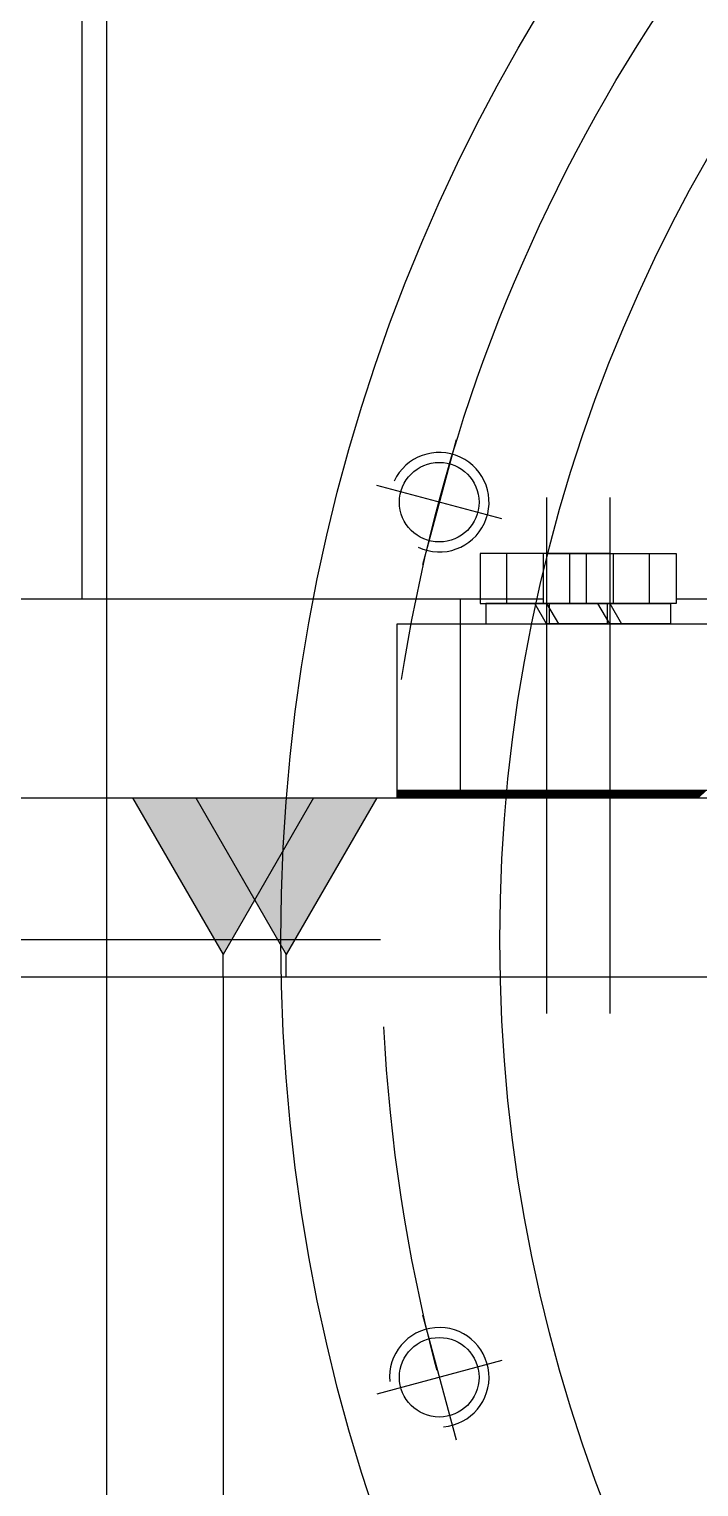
# Model space of a CAD drawing. Header units: millimetres. Extents: x 0 to 14700, y -398 to 10395.
# Drawn here: x 2652.9 to 2787.5, y 5391.3 to 5684.3 of the extents above; entities that cross this region are included whole.
import ezdxf

# ---------------------------------------------------------------- set-up
doc = ezdxf.new("R2010")
doc.units = ezdxf.units.MM
doc.header["$LTSCALE"] = 350
doc.linetypes.add('G', pattern=[2, 1.25, -0.25, 0.25, -0.25])
doc.linetypes.add('K', pattern=[2.5, 1.25, -0.25, 0.25, -0.25, 0.25, -0.25])
for name, color, linetype in [('01', 7, 'Continuous'), ('02', 1, 'Continuous'), ('05', 142, 'G'), ('07', 6, 'K')]:
    doc.layers.add(name, color=color, linetype=linetype)

# ---------------------------------------------------------------- blocks, each defined once
blk = doc.blocks.new('*U28', base_point=(11625.78, 546.31))
at = {"layer": '01'}
blk.add_circle((11625.78, 546.31), 8, dxfattribs=at)
at = {"layer": '02'}
blk.add_arc((11625.78, 546.31), 10, 260, 170, dxfattribs=at)
at = {"layer": '05'}
for p, q in [((11625.78, 559.31), (11625.78, 533.31)), ((11638.78, 546.31), (11612.78, 546.31))]:
    blk.add_line(p, q, dxfattribs=at)
blk = doc.blocks.new('A$C36681D4F')
at = {"layer": '01', "ltscale": 0.8}
blk.add_line((105.13, 527.29), (105.13, 1038.29), dxfattribs=at)
for radius in [360, 316]:
    blk.add_circle((500.15, 771.79), radius, dxfattribs=at)
at = {"layer": '05', "ltscale": 0.8}
blk.add_line((1140.15, 771.79), (0, 771.79), dxfattribs=at)
blk.add_circle((500.15, 771.79), 339.75, dxfattribs=at)
for p, rotation in [((171.97, 859.73), 345.0000000000056), ((171.97, 683.86), 14.99999999999445)]:
    blk.add_blockref('*U28', p, dxfattribs=dict(at, rotation=rotation))
blk = doc.blocks.new('EFSDFF')
at = {"layer": '07', "color": 6, "linetype": 'K'}
blk.add_circle((19187.41, 25190.62), 576.83, dxfattribs=at)
blk = doc.blocks.new('rtrtrt')
at = {"layer": '07', "linetype": 'K'}
blk.add_hatch(color=6, dxfattribs=at).paths.add_polyline_path([(7328.22, 22017.45), (7346.41, 22048.95), (7310.03, 22048.95)])
at = {"layer": '07', "color": 6, "linetype": 'K', "ltscale": 0.8}
for p, q in [((7393.22, 22109.34), (7393.22, 22005.62)), ((7393.22, 22098.05), (7379.85, 22098.05)), ((7379.85, 22098.05), (7379.85, 22088.05)), ((7385.22, 22088.05), (7385.22, 22098.05)), ((7393.22, 22098.05), (7406.6, 22098.05)), ((7401.22, 22088.05), (7401.22, 22098.05)), ((7406.6, 22098.05), (7406.6, 22088.05)), ((7393.22, 22090.15), (7393.22, 22081.85)), ((7379.85, 22088.05), (7393.22, 22088.05)), ((7381.02, 22088.05), (7381.02, 22083.95)), ((7393.22, 22088.05), (7381.02, 22088.05)), ((7393.22, 22083.95), (7390.85, 22088.05)), ((7393.22, 22088.8), (7393.22, 22035.33)), ((7393.22, 22088.05), (7395.59, 22083.95)), ((7406.6, 22088.05), (7393.22, 22088.05)), ((7393.22, 22088.05), (7405.42, 22088.05)), ((7405.42, 22088.05), (7405.42, 22083.95)), ((7363.22, 22083.95), (7528.22, 22083.95)), ((7363.22, 22048.95), (7363.22, 22083.95)), ((7381.02, 22083.95), (7393.22, 22083.95)), ((7405.42, 22083.95), (7393.22, 22083.95)), ((7175.72, 22048.95), (7385.22, 22048.95)), ((7363.22, 22048.95), (7528.22, 22048.95)), ((7328.22, 22012.95), (7328.22, 21853.45))]:
    blk.add_line(p, q, dxfattribs=at)
at = {"layer": '07', "color": 6, "linetype": 'K'}
for p, q in [((7310.03, 22048.95), (7328.22, 22017.45)), ((7346.41, 22048.95), (7328.22, 22017.45)), ((7693.22, 22050.45), (7363.22, 22050.45)), ((7363.22, 22048.98), (7364.69, 22050.45)), ((7363.22, 22049.12), (7364.55, 22050.45)), ((7363.22, 22049.27), (7364.4, 22050.45)), ((7363.22, 22049.41), (7364.26, 22050.45)), ((7363.22, 22049.55), (7364.12, 22050.45)), ((7363.22, 22049.69), (7363.98, 22050.45)), ((7363.22, 22049.83), (7363.84, 22050.45)), ((7363.22, 22049.97), (7363.7, 22050.45)), ((7363.22, 22050.11), (7363.56, 22050.45)), ((7363.22, 22050.26), (7363.41, 22050.45)), ((7363.22, 22050.4), (7363.27, 22050.45)), ((7363.33, 22048.95), (7364.83, 22050.45)), ((7363.47, 22048.95), (7364.97, 22050.45)), ((7363.61, 22048.95), (7365.11, 22050.45)), ((7363.75, 22048.95), (7365.25, 22050.45)), ((7363.89, 22048.95), (7365.39, 22050.45)), ((7364.04, 22048.95), (7365.54, 22050.45)), ((7364.18, 22048.95), (7365.68, 22050.45)), ((7364.32, 22048.95), (7365.82, 22050.45)), ((7364.46, 22048.95), (7365.96, 22050.45)), ((7364.6, 22048.95), (7366.1, 22050.45)), ((7364.74, 22048.95), (7366.24, 22050.45)), ((7364.88, 22048.95), (7366.38, 22050.45)), ((7365.03, 22048.95), (7366.53, 22050.45)), ((7365.17, 22048.95), (7366.67, 22050.45)), ((7365.31, 22048.95), (7366.81, 22050.45)), ((7365.45, 22048.95), (7366.95, 22050.45)), ((7365.59, 22048.95), (7367.09, 22050.45)), ((7365.73, 22048.95), (7367.23, 22050.45)), ((7365.87, 22048.95), (7367.37, 22050.45)), ((7366.02, 22048.95), (7367.52, 22050.45)), ((7366.16, 22048.95), (7367.66, 22050.45)), ((7366.3, 22048.95), (7367.8, 22050.45)), ((7366.44, 22048.95), (7367.94, 22050.45)), ((7366.58, 22048.95), (7368.08, 22050.45)), ((7366.72, 22048.95), (7368.22, 22050.45)), ((7366.86, 22048.95), (7368.36, 22050.45)), ((7367, 22048.95), (7368.5, 22050.45)), ((7367.15, 22048.95), (7368.65, 22050.45)), ((7367.29, 22048.95), (7368.79, 22050.45)), ((7367.43, 22048.95), (7368.93, 22050.45)), ((7367.57, 22048.95), (7369.07, 22050.45)), ((7367.71, 22048.95), (7369.21, 22050.45)), ((7367.85, 22048.95), (7369.35, 22050.45)), ((7367.99, 22048.95), (7369.49, 22050.45)), ((7368.14, 22048.95), (7369.64, 22050.45)), ((7368.28, 22048.95), (7369.78, 22050.45)), ((7368.42, 22048.95), (7369.92, 22050.45)), ((7368.56, 22048.95), (7370.06, 22050.45)), ((7368.7, 22048.95), (7370.2, 22050.45)), ((7368.84, 22048.95), (7370.34, 22050.45)), ((7368.98, 22048.95), (7370.48, 22050.45)), ((7369.13, 22048.95), (7370.63, 22050.45)), ((7369.27, 22048.95), (7370.77, 22050.45)), ((7369.41, 22048.95), (7370.91, 22050.45)), ((7369.55, 22048.95), (7371.05, 22050.45)), ((7369.69, 22048.95), (7371.19, 22050.45)), ((7369.83, 22048.95), (7371.33, 22050.45)), ((7369.97, 22048.95), (7371.47, 22050.45)), ((7370.12, 22048.95), (7371.62, 22050.45)), ((7370.26, 22048.95), (7371.76, 22050.45)), ((7370.4, 22048.95), (7371.9, 22050.45)), ((7370.54, 22048.95), (7372.04, 22050.45)), ((7370.68, 22048.95), (7372.18, 22050.45)), ((7370.82, 22048.95), (7372.32, 22050.45)), ((7370.96, 22048.95), (7372.46, 22050.45)), ((7371.11, 22048.95), (7372.61, 22050.45)), ((7371.25, 22048.95), (7372.75, 22050.45)), ((7371.39, 22048.95), (7372.89, 22050.45)), ((7371.53, 22048.95), (7373.03, 22050.45)), ((7371.67, 22048.95), (7373.17, 22050.45)), ((7371.81, 22048.95), (7373.31, 22050.45)), ((7371.95, 22048.95), (7373.45, 22050.45)), ((7372.1, 22048.95), (7373.6, 22050.45)), ((7372.24, 22048.95), (7373.74, 22050.45)), ((7372.38, 22048.95), (7373.88, 22050.45)), ((7372.52, 22048.95), (7374.02, 22050.45)), ((7372.66, 22048.95), (7374.16, 22050.45)), ((7372.8, 22048.95), (7374.3, 22050.45)), ((7372.94, 22048.95), (7374.44, 22050.45)), ((7373.09, 22048.95), (7374.59, 22050.45)), ((7373.23, 22048.95), (7374.73, 22050.45)), ((7373.37, 22048.95), (7374.87, 22050.45)), ((7373.51, 22048.95), (7375.01, 22050.45)), ((7373.65, 22048.95), (7375.15, 22050.45)), ((7373.79, 22048.95), (7375.29, 22050.45)), ((7373.93, 22048.95), (7375.43, 22050.45)), ((7374.08, 22048.95), (7375.58, 22050.45)), ((7374.22, 22048.95), (7375.72, 22050.45)), ((7374.36, 22048.95), (7375.86, 22050.45)), ((7374.5, 22048.95), (7376, 22050.45)), ((7374.64, 22048.95), (7376.14, 22050.45)), ((7374.78, 22048.95), (7376.28, 22050.45)), ((7374.92, 22048.95), (7376.42, 22050.45)), ((7375.07, 22048.95), (7376.57, 22050.45)), ((7375.21, 22048.95), (7376.71, 22050.45)), ((7375.35, 22048.95), (7376.85, 22050.45)), ((7375.49, 22048.95), (7376.99, 22050.45)), ((7375.63, 22048.95), (7377.13, 22050.45)), ((7375.77, 22048.95), (7377.27, 22050.45)), ((7375.91, 22048.95), (7377.41, 22050.45)), ((7376.06, 22048.95), (7377.56, 22050.45)), ((7376.2, 22048.95), (7377.7, 22050.45)), ((7376.34, 22048.95), (7377.84, 22050.45)), ((7376.48, 22048.95), (7377.98, 22050.45)), ((7376.62, 22048.95), (7378.12, 22050.45)), ((7376.76, 22048.95), (7378.26, 22050.45)), ((7376.9, 22048.95), (7378.4, 22050.45)), ((7377.05, 22048.95), (7378.55, 22050.45)), ((7377.19, 22048.95), (7378.69, 22050.45)), ((7377.33, 22048.95), (7378.83, 22050.45)), ((7377.47, 22048.95), (7378.97, 22050.45)), ((7377.61, 22048.95), (7379.11, 22050.45)), ((7377.75, 22048.95), (7379.25, 22050.45)), ((7377.89, 22048.95), (7379.39, 22050.45)), ((7378.04, 22048.95), (7379.54, 22050.45)), ((7378.18, 22048.95), (7379.68, 22050.45)), ((7378.32, 22048.95), (7379.82, 22050.45)), ((7378.46, 22048.95), (7379.96, 22050.45)), ((7378.6, 22048.95), (7380.1, 22050.45)), ((7378.74, 22048.95), (7380.24, 22050.45)), ((7378.88, 22048.95), (7380.38, 22050.45)), ((7379.03, 22048.95), (7380.53, 22050.45)), ((7379.17, 22048.95), (7380.67, 22050.45)), ((7379.31, 22048.95), (7380.81, 22050.45)), ((7379.45, 22048.95), (7380.95, 22050.45)), ((7379.59, 22048.95), (7381.09, 22050.45)), ((7379.73, 22048.95), (7381.23, 22050.45)), ((7379.87, 22048.95), (7381.37, 22050.45)), ((7380.02, 22048.95), (7381.52, 22050.45)), ((7380.16, 22048.95), (7381.66, 22050.45)), ((7380.3, 22048.95), (7381.8, 22050.45)), ((7380.44, 22048.95), (7381.94, 22050.45)), ((7380.58, 22048.95), (7382.08, 22050.45)), ((7380.72, 22048.95), (7382.22, 22050.45)), ((7380.86, 22048.95), (7382.36, 22050.45)), ((7381.01, 22048.95), (7382.51, 22050.45)), ((7381.15, 22048.95), (7382.65, 22050.45)), ((7381.29, 22048.95), (7382.79, 22050.45)), ((7381.43, 22048.95), (7382.93, 22050.45)), ((7381.57, 22048.95), (7383.07, 22050.45)), ((7381.71, 22048.95), (7383.21, 22050.45)), ((7381.85, 22048.95), (7383.35, 22050.45)), ((7382, 22048.95), (7383.5, 22050.45)), ((7382.14, 22048.95), (7383.64, 22050.45)), ((7382.28, 22048.95), (7383.78, 22050.45)), ((7382.42, 22048.95), (7383.92, 22050.45)), ((7382.56, 22048.95), (7384.06, 22050.45)), ((7382.7, 22048.95), (7384.2, 22050.45)), ((7382.84, 22048.95), (7384.34, 22050.45)), ((7382.99, 22048.95), (7384.49, 22050.45)), ((7383.13, 22048.95), (7384.63, 22050.45)), ((7383.27, 22048.95), (7384.77, 22050.45)), ((7383.41, 22048.95), (7384.91, 22050.45)), ((7383.55, 22048.95), (7385.05, 22050.45)), ((7383.69, 22048.95), (7385.19, 22050.45)), ((7383.83, 22048.95), (7385.33, 22050.45)), ((7383.98, 22048.95), (7385.48, 22050.45)), ((7384.12, 22048.95), (7385.62, 22050.45)), ((7384.26, 22048.95), (7385.76, 22050.45)), ((7384.4, 22048.95), (7385.9, 22050.45)), ((7384.54, 22048.95), (7386.04, 22050.45)), ((7384.68, 22048.95), (7386.18, 22050.45)), ((7384.82, 22048.95), (7386.32, 22050.45)), ((7384.97, 22048.95), (7386.47, 22050.45)), ((7385.11, 22048.95), (7386.61, 22050.45)), ((7385.25, 22048.95), (7386.75, 22050.45)), ((7385.39, 22048.95), (7386.89, 22050.45)), ((7385.53, 22048.95), (7387.03, 22050.45)), ((7385.67, 22048.95), (7387.17, 22050.45)), ((7385.81, 22048.95), (7387.31, 22050.45)), ((7385.96, 22048.95), (7387.46, 22050.45)), ((7386.1, 22048.95), (7387.6, 22050.45)), ((7386.24, 22048.95), (7387.74, 22050.45)), ((7386.38, 22048.95), (7387.88, 22050.45)), ((7386.52, 22048.95), (7388.02, 22050.45)), ((7386.66, 22048.95), (7388.16, 22050.45)), ((7386.8, 22048.95), (7388.3, 22050.45)), ((7386.95, 22048.95), (7388.45, 22050.45)), ((7387.09, 22048.95), (7388.59, 22050.45)), ((7387.23, 22048.95), (7388.73, 22050.45)), ((7387.37, 22048.95), (7388.87, 22050.45)), ((7387.51, 22048.95), (7389.01, 22050.45)), ((7387.65, 22048.95), (7389.15, 22050.45)), ((7387.79, 22048.95), (7389.29, 22050.45)), ((7387.94, 22048.95), (7389.44, 22050.45)), ((7388.08, 22048.95), (7389.58, 22050.45)), ((7388.22, 22048.95), (7389.72, 22050.45)), ((7388.36, 22048.95), (7389.86, 22050.45)), ((7388.5, 22048.95), (7390, 22050.45)), ((7388.64, 22048.95), (7390.14, 22050.45)), ((7388.78, 22048.95), (7390.28, 22050.45)), ((7388.93, 22048.95), (7390.43, 22050.45)), ((7389.07, 22048.95), (7390.57, 22050.45)), ((7389.21, 22048.95), (7390.71, 22050.45)), ((7389.35, 22048.95), (7390.85, 22050.45)), ((7389.49, 22048.95), (7390.99, 22050.45)), ((7389.63, 22048.95), (7391.13, 22050.45)), ((7389.77, 22048.95), (7391.27, 22050.45)), ((7389.92, 22048.95), (7391.42, 22050.45)), ((7390.06, 22048.95), (7391.56, 22050.45)), ((7390.2, 22048.95), (7391.7, 22050.45)), ((7390.34, 22048.95), (7391.84, 22050.45)), ((7390.48, 22048.95), (7391.98, 22050.45)), ((7390.62, 22048.95), (7392.12, 22050.45)), ((7390.76, 22048.95), (7392.26, 22050.45)), ((7390.91, 22048.95), (7392.41, 22050.45)), ((7391.05, 22048.95), (7392.55, 22050.45)), ((7391.19, 22048.95), (7392.69, 22050.45)), ((7391.33, 22048.95), (7392.83, 22050.45)), ((7391.47, 22048.95), (7392.97, 22050.45)), ((7391.61, 22048.95), (7393.11, 22050.45)), ((7391.75, 22048.95), (7393.22, 22050.42)), ((7391.9, 22048.95), (7393.22, 22050.28)), ((7392.04, 22048.95), (7393.22, 22050.13)), ((7392.18, 22048.95), (7393.22, 22049.99)), ((7392.32, 22048.95), (7393.22, 22049.85)), ((7392.46, 22048.95), (7393.22, 22049.71)), ((7392.6, 22048.95), (7393.22, 22049.57)), ((7392.74, 22048.95), (7393.22, 22049.43)), ((7392.89, 22048.95), (7393.22, 22049.29)), ((7393.03, 22048.95), (7393.22, 22049.14)), ((7393.17, 22048.95), (7393.22, 22049)), ((7393.22, 22049), (7394.67, 22050.45)), ((7393.22, 22049.14), (7394.53, 22050.45)), ((7393.22, 22049.29), (7394.39, 22050.45)), ((7393.22, 22049.43), (7394.24, 22050.45)), ((7393.22, 22049.57), (7394.1, 22050.45)), ((7393.22, 22049.71), (7393.96, 22050.45)), ((7393.22, 22049.85), (7393.82, 22050.45)), ((7393.22, 22049.99), (7393.68, 22050.45)), ((7393.22, 22050.13), (7393.54, 22050.45)), ((7393.22, 22050.28), (7393.4, 22050.45)), ((7393.22, 22050.42), (7393.25, 22050.45)), ((7393.31, 22048.95), (7394.81, 22050.45)), ((7393.45, 22048.95), (7394.95, 22050.45)), ((7393.59, 22048.95), (7395.09, 22050.45)), ((7393.73, 22048.95), (7395.23, 22050.45)), ((7393.88, 22048.95), (7395.38, 22050.45)), ((7394.02, 22048.95), (7395.52, 22050.45)), ((7394.16, 22048.95), (7395.66, 22050.45)), ((7394.3, 22048.95), (7395.8, 22050.45)), ((7394.44, 22048.95), (7395.94, 22050.45)), ((7394.58, 22048.95), (7396.08, 22050.45)), ((7394.72, 22048.95), (7396.22, 22050.45)), ((7394.86, 22048.95), (7396.36, 22050.45)), ((7395.01, 22048.95), (7396.51, 22050.45)), ((7395.15, 22048.95), (7396.65, 22050.45)), ((7395.29, 22048.95), (7396.79, 22050.45)), ((7395.43, 22048.95), (7396.93, 22050.45)), ((7395.57, 22048.95), (7397.07, 22050.45)), ((7395.71, 22048.95), (7397.21, 22050.45)), ((7395.85, 22048.95), (7397.35, 22050.45)), ((7396, 22048.95), (7397.5, 22050.45)), ((7396.14, 22048.95), (7397.64, 22050.45)), ((7396.28, 22048.95), (7397.78, 22050.45)), ((7396.42, 22048.95), (7397.92, 22050.45)), ((7396.56, 22048.95), (7398.06, 22050.45)), ((7396.7, 22048.95), (7398.2, 22050.45)), ((7396.84, 22048.95), (7398.34, 22050.45)), ((7396.99, 22048.95), (7398.49, 22050.45)), ((7397.13, 22048.95), (7398.63, 22050.45)), ((7397.27, 22048.95), (7398.77, 22050.45)), ((7397.41, 22048.95), (7398.91, 22050.45)), ((7397.55, 22048.95), (7399.05, 22050.45)), ((7397.69, 22048.95), (7399.19, 22050.45)), ((7397.83, 22048.95), (7399.33, 22050.45)), ((7397.98, 22048.95), (7399.48, 22050.45)), ((7398.12, 22048.95), (7399.62, 22050.45)), ((7398.26, 22048.95), (7399.76, 22050.45)), ((7398.4, 22048.95), (7399.9, 22050.45)), ((7398.54, 22048.95), (7400.04, 22050.45)), ((7398.68, 22048.95), (7400.18, 22050.45)), ((7398.82, 22048.95), (7400.32, 22050.45)), ((7398.97, 22048.95), (7400.47, 22050.45)), ((7399.11, 22048.95), (7400.61, 22050.45)), ((7399.25, 22048.95), (7400.75, 22050.45)), ((7399.39, 22048.95), (7400.89, 22050.45)), ((7399.53, 22048.95), (7401.03, 22050.45)), ((7399.67, 22048.95), (7401.17, 22050.45)), ((7399.81, 22048.95), (7401.31, 22050.45)), ((7399.96, 22048.95), (7401.46, 22050.45)), ((7400.1, 22048.95), (7401.6, 22050.45)), ((7400.24, 22048.95), (7401.74, 22050.45)), ((7400.38, 22048.95), (7401.88, 22050.45)), ((7400.52, 22048.95), (7402.02, 22050.45)), ((7400.66, 22048.95), (7402.16, 22050.45)), ((7400.8, 22048.95), (7402.3, 22050.45)), ((7400.95, 22048.95), (7402.45, 22050.45)), ((7401.09, 22048.95), (7402.59, 22050.45)), ((7401.23, 22048.95), (7402.73, 22050.45)), ((7401.37, 22048.95), (7402.87, 22050.45)), ((7401.51, 22048.95), (7403.01, 22050.45)), ((7401.65, 22048.95), (7403.15, 22050.45)), ((7401.79, 22048.95), (7403.29, 22050.45)), ((7401.94, 22048.95), (7403.44, 22050.45)), ((7402.08, 22048.95), (7403.58, 22050.45)), ((7402.22, 22048.95), (7403.72, 22050.45)), ((7402.36, 22048.95), (7403.86, 22050.45)), ((7402.5, 22048.95), (7404, 22050.45)), ((7402.64, 22048.95), (7404.14, 22050.45)), ((7402.78, 22048.95), (7404.28, 22050.45)), ((7402.93, 22048.95), (7404.43, 22050.45)), ((7403.07, 22048.95), (7404.57, 22050.45)), ((7403.21, 22048.95), (7404.71, 22050.45)), ((7403.35, 22048.95), (7404.85, 22050.45)), ((7403.49, 22048.95), (7404.99, 22050.45)), ((7403.63, 22048.95), (7405.13, 22050.45)), ((7403.77, 22048.95), (7405.27, 22050.45)), ((7403.92, 22048.95), (7405.42, 22050.45)), ((7404.06, 22048.95), (7405.56, 22050.45)), ((7404.2, 22048.95), (7405.7, 22050.45)), ((7404.34, 22048.95), (7405.84, 22050.45)), ((7404.48, 22048.95), (7405.98, 22050.45)), ((7404.62, 22048.95), (7406.12, 22050.45)), ((7404.76, 22048.95), (7406.26, 22050.45)), ((7404.91, 22048.95), (7406.41, 22050.45)), ((7405.05, 22048.95), (7406.55, 22050.45)), ((7405.19, 22048.95), (7406.69, 22050.45)), ((7405.33, 22048.95), (7406.83, 22050.45)), ((7405.47, 22048.95), (7406.97, 22050.45)), ((7405.61, 22048.95), (7407.11, 22050.45)), ((7405.75, 22048.95), (7407.25, 22050.45)), ((7405.9, 22048.95), (7407.4, 22050.45)), ((7406.04, 22048.95), (7407.54, 22050.45)), ((7406.18, 22048.95), (7407.68, 22050.45)), ((7406.32, 22048.95), (7407.82, 22050.45)), ((7406.46, 22048.95), (7407.96, 22050.45)), ((7406.6, 22048.95), (7408.1, 22050.45)), ((7406.74, 22048.95), (7408.24, 22050.45)), ((7406.89, 22048.95), (7408.39, 22050.45)), ((7407.03, 22048.95), (7408.53, 22050.45)), ((7407.17, 22048.95), (7408.67, 22050.45)), ((7407.31, 22048.95), (7408.81, 22050.45)), ((7407.45, 22048.95), (7408.95, 22050.45)), ((7407.59, 22048.95), (7409.09, 22050.45)), ((7407.73, 22048.95), (7409.23, 22050.45)), ((7407.88, 22048.95), (7409.38, 22050.45)), ((7408.02, 22048.95), (7409.52, 22050.45)), ((7408.16, 22048.95), (7409.66, 22050.45)), ((7408.3, 22048.95), (7409.8, 22050.45)), ((7408.44, 22048.95), (7409.94, 22050.45)), ((7408.58, 22048.95), (7410.08, 22050.45)), ((7408.72, 22048.95), (7410.22, 22050.45)), ((7408.87, 22048.95), (7410.37, 22050.45)), ((7409.01, 22048.95), (7410.51, 22050.45)), ((7409.15, 22048.95), (7410.65, 22050.45)), ((7409.29, 22048.95), (7410.79, 22050.45)), ((7409.43, 22048.95), (7410.93, 22050.45)), ((7409.57, 22048.95), (7411.07, 22050.45)), ((7409.71, 22048.95), (7411.21, 22050.45)), ((7409.86, 22048.95), (7411.36, 22050.45)), ((7410, 22048.95), (7411.5, 22050.45)), ((7410.14, 22048.95), (7411.64, 22050.45)), ((7410.28, 22048.95), (7411.78, 22050.45)), ((7410.42, 22048.95), (7411.92, 22050.45)), ((7410.56, 22048.95), (7412.06, 22050.45)), ((7410.7, 22048.95), (7412.2, 22050.45)), ((7410.85, 22048.95), (7412.35, 22050.45)), ((7410.99, 22048.95), (7412.49, 22050.45)), ((7411.13, 22048.95), (7412.63, 22050.45)), ((7411.27, 22048.95), (7412.77, 22050.45)), ((7411.41, 22048.95), (7412.91, 22050.45)), ((7411.55, 22048.95), (7413.05, 22050.45)), ((7411.69, 22048.95), (7413.19, 22050.45)), ((7411.84, 22048.95), (7413.34, 22050.45)), ((7411.98, 22048.95), (7413.48, 22050.45)), ((7412.12, 22048.95), (7413.62, 22050.45)), ((7412.26, 22048.95), (7413.76, 22050.45)), ((7412.4, 22048.95), (7413.9, 22050.45)), ((7412.54, 22048.95), (7414.04, 22050.45)), ((7412.68, 22048.95), (7414.18, 22050.45)), ((7412.83, 22048.95), (7414.33, 22050.45)), ((7412.97, 22048.95), (7414.47, 22050.45)), ((7413.11, 22048.95), (7414.61, 22050.45)), ((7413.25, 22048.95), (7414.75, 22050.45)), ((7413.39, 22048.95), (7414.89, 22050.45)), ((7413.53, 22048.95), (7415.03, 22050.45)), ((7413.67, 22048.95), (7415.17, 22050.45)), ((7413.82, 22048.95), (7415.32, 22050.45)), ((7413.96, 22048.95), (7415.46, 22050.45)), ((7414.1, 22048.95), (7415.6, 22050.45)), ((7414.24, 22048.95), (7415.74, 22050.45)), ((7414.38, 22048.95), (7415.88, 22050.45)), ((7414.52, 22048.95), (7416.02, 22050.45)), ((7414.66, 22048.95), (7416.16, 22050.45)), ((7414.81, 22048.95), (7416.31, 22050.45)), ((7414.95, 22048.95), (7416.45, 22050.45)), ((7415.09, 22048.95), (7416.59, 22050.45)), ((7415.23, 22048.95), (7416.73, 22050.45)), ((7415.37, 22048.95), (7416.87, 22050.45)), ((7415.51, 22048.95), (7417.01, 22050.45)), ((7415.65, 22048.95), (7417.15, 22050.45)), ((7415.8, 22048.95), (7417.3, 22050.45)), ((7415.94, 22048.95), (7417.44, 22050.45)), ((7416.08, 22048.95), (7417.58, 22050.45)), ((7416.22, 22048.95), (7417.72, 22050.45)), ((7416.36, 22048.95), (7417.86, 22050.45)), ((7416.5, 22048.95), (7418, 22050.45)), ((7416.64, 22048.95), (7418.14, 22050.45)), ((7416.79, 22048.95), (7418.29, 22050.45)), ((7416.93, 22048.95), (7418.43, 22050.45)), ((7417.07, 22048.95), (7418.57, 22050.45)), ((7417.21, 22048.95), (7418.71, 22050.45)), ((7417.35, 22048.95), (7418.85, 22050.45)), ((7417.49, 22048.95), (7418.99, 22050.45)), ((7417.63, 22048.95), (7419.13, 22050.45)), ((7417.78, 22048.95), (7419.28, 22050.45)), ((7417.92, 22048.95), (7419.42, 22050.45)), ((7418.06, 22048.95), (7419.56, 22050.45)), ((7418.2, 22048.95), (7419.7, 22050.45)), ((7418.34, 22048.95), (7419.84, 22050.45)), ((7418.48, 22048.95), (7419.98, 22050.45)), ((7418.62, 22048.95), (7420.12, 22050.45)), ((7418.77, 22048.95), (7420.27, 22050.45)), ((7418.91, 22048.95), (7420.41, 22050.45)), ((7419.05, 22048.95), (7420.55, 22050.45)), ((7419.19, 22048.95), (7420.69, 22050.45)), ((7419.33, 22048.95), (7420.83, 22050.45)), ((7419.47, 22048.95), (7420.97, 22050.45)), ((7419.61, 22048.95), (7421.11, 22050.45)), ((7419.76, 22048.95), (7421.26, 22050.45)), ((7419.9, 22048.95), (7421.4, 22050.45)), ((7420.04, 22048.95), (7421.54, 22050.45)), ((7420.18, 22048.95), (7421.68, 22050.45)), ((7420.32, 22048.95), (7421.82, 22050.45)), ((7420.46, 22048.95), (7421.96, 22050.45)), ((7420.6, 22048.95), (7422.1, 22050.45)), ((7420.75, 22048.95), (7422.25, 22050.45)), ((7420.89, 22048.95), (7422.39, 22050.45)), ((7421.03, 22048.95), (7422.53, 22050.45)), ((7421.17, 22048.95), (7422.67, 22050.45)), ((7421.31, 22048.95), (7422.81, 22050.45)), ((7421.45, 22048.95), (7422.95, 22050.45)), ((7421.59, 22048.95), (7423.09, 22050.45)), ((7421.74, 22048.95), (7423.24, 22050.45)), ((7421.88, 22048.95), (7423.38, 22050.45)), ((7422.02, 22048.95), (7423.52, 22050.45)), ((7422.16, 22048.95), (7423.66, 22050.45)), ((7422.3, 22048.95), (7423.8, 22050.45)), ((7422.44, 22048.95), (7423.94, 22050.45)), ((7422.58, 22048.95), (7424.08, 22050.45)), ((7422.72, 22048.95), (7424.22, 22050.45)), ((7422.87, 22048.95), (7424.37, 22050.45)), ((7423.01, 22048.95), (7424.51, 22050.45)), ((7423.15, 22048.95), (7424.65, 22050.45)), ((7423.29, 22048.95), (7424.79, 22050.45)), ((7423.43, 22048.95), (7424.93, 22050.45)), ((7423.57, 22048.95), (7425.07, 22050.45)), ((7423.71, 22048.95), (7425.21, 22050.45)), ((7328.22, 22012.95), (7328.22, 22017.45))]:
    blk.add_line(p, q, dxfattribs=at)
at = {"layer": '07', "color": 6, "linetype": 'K', "ltscale": 1.2}
blk.add_line((7845.3, 22012.95), (7175.72, 22012.95), dxfattribs=at)
blk = doc.blocks.new('wtrerwer')
at = {"layer": '07', "linetype": 'K', "ltscale": 1.5}
blk.add_hatch(color=6, dxfattribs=at).paths.add_polyline_path([(3573.23, 4886.9), (3591.41, 4918.4), (3555.04, 4918.4)])
at = {"layer": '07', "color": 6, "linetype": 'K', "ltscale": 1.5}
for p, q in [((3532.23, 4958.4), (3532.23, 5258.4)), ((3638.23, 4978.78), (3638.23, 4875.07)), ((3638.23, 4967.5), (3624.85, 4967.5)), ((3624.85, 4967.5), (3624.85, 4957.5)), ((3630.23, 4957.5), (3630.23, 4967.5)), ((3638.23, 4967.5), (3651.6, 4967.5)), ((3646.23, 4957.5), (3646.23, 4967.5)), ((3651.6, 4967.5), (3651.6, 4957.5)), ((3420.73, 4958.4), (3624.85, 4958.4)), ((3608.23, 4918.4), (3608.23, 4958.4)), ((3624.85, 4957.5), (3638.23, 4957.5)), ((3626.03, 4957.5), (3626.03, 4953.4)), ((3638.23, 4957.5), (3626.03, 4957.5)), ((3638.23, 4953.4), (3635.86, 4957.5)), ((3638.23, 4959.59), (3638.23, 4951.3)), ((3638.23, 4958.25), (3638.23, 4904.78)), ((3638.23, 4957.5), (3640.6, 4953.4)), ((3651.6, 4957.5), (3638.23, 4957.5)), ((3638.23, 4957.5), (3650.43, 4957.5)), ((3650.43, 4957.5), (3650.43, 4953.4)), ((3651.6, 4958.4), (3698.23, 4958.4)), ((3608.23, 4953.4), (3698.23, 4953.4)), ((3626.03, 4953.4), (3638.23, 4953.4)), ((3650.43, 4953.4), (3638.23, 4953.4)), ((3938.23, 4919.9), (3608.23, 4919.9)), ((3420.73, 4918.4), (3630.23, 4918.4)), ((3555.04, 4918.4), (3573.23, 4886.9)), ((3591.41, 4918.4), (3573.23, 4886.9)), ((3608.23, 4918.4), (3773.23, 4918.4)), ((3573.23, 4882.4), (3573.23, 4886.9)), ((4090.31, 4882.4), (3420.73, 4882.4))]:
    blk.add_line(p, q, dxfattribs=at)

msp = doc.modelspace()

# ---------------------------------------------------------------- linework, layer by layer
at = {"layer": '05'}
msp.add_line((3944.57, 5501.31), (2331.51, 5501.31), dxfattribs=at)

# ---------------------------------------------------------------- block references
at = {"layer": '01'}
for name, p in [('A$C36681D4F', (2563.32, 4729.51)), ('wtrerwer', (-868.68, 611.41)), ('rtrtrt', (-4636.37, -16519.14))]:
    msp.add_blockref(name, p, dxfattribs=at)
at = {"layer": '01', "color": 7, "linetype": 'Continuous'}
msp.add_blockref('EFSDFF', (-16123.95, -19689.31), dxfattribs=at)

doc.saveas('drawing.dxf')
